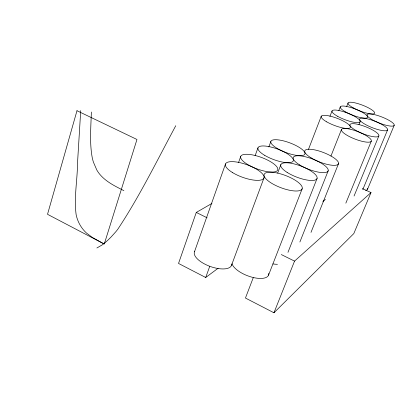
<?xml version="1.0" encoding="UTF-8"?>
<svg xmlns="http://www.w3.org/2000/svg" width="415" height="415" viewBox="0 0 415 415"><rect width="100%" height="100%" fill="white"/><g stroke="black" fill="none" stroke-linecap="round" stroke-linejoin="round"><path stroke-width="0.62" d="M91.367 112.034C90.916 127.166 89.469 142.537 92.213 157.539A43.949 37.786 68.3 0 0 93.432 162.187L96.799 169.994A28.365 24.21 68.1 0 0 99.808 174.336C106.141 181.91 115.256 186.252 123.878 190.646M80.718 110.623L77.522 163.002C77.444 180.151 73.829 197.499 76.132 214.622A28.931 24.21 64.2 0 0 86.533 233.085L92.312 237.416L102.687 243.211M211.951 203.423L196.279 212.433L178.528 263.447L205.7 277.495L218.134 268.24M194.49 251.765L225.511 163.92M238.578 162.436L240.752 156.377M205.7 277.495L209.674 266.523M255.095 155.75L257.969 147.849M268.842 146.931L270.855 141.468M231.544 265.206L264.013 177.807M277.687 173.039L280.882 164.553M253.249 277.687L245.452 298.043L273.957 312.775L353.819 233.567L371.015 192.565L362.331 188.576M308.475 149.364L321.226 116.304M329.925 116.382L332.036 110.961M268.531 275.166L302.162 188.799A20.319 6.526 20.7 0 0 275.705 172.723A20.319 6.526 20.7 0 0 271.623 183.259A20.319 6.526 20.7 0 0 302.162 188.799M338.848 110.509L340.264 106.894M287.974 252.33L317.065 178.492M346.618 106.645L348.04 103.05M330.963 156.045L341.441 129.589M299.884 242.012L328.187 170.804M273.957 312.775L294.541 261.113L371.015 192.565M310.996 232.379L338.526 163.655M358.959 124.604L360.168 121.595M345.845 203.153L371.269 141.219A16.009 3.989 21.2 0 0 350.499 129.288A16.009 3.989 21.2 0 0 347.391 135.492A16.009 3.989 21.2 0 0 371.269 141.219M354.057 196.025L378.843 135.975A15.537 3.751 21.3 0 0 358.565 124.49A15.537 3.751 21.3 0 0 355.759 130.362A15.537 3.751 21.3 0 0 378.843 135.975M362.798 189.556L387.558 129.936A14.997 3.481 21.3 0 0 367.866 118.96A14.997 3.481 21.3 0 0 365.387 124.469A14.997 3.481 21.3 0 0 387.558 129.936M367.534 189.24L394.193 125.346A14.582 3.289 21.3 0 0 374.952 114.748A14.582 3.289 21.3 0 0 372.706 119.982A14.582 3.289 21.3 0 0 394.193 125.346M175.763 125.735C157.083 160.465 139.725 196.108 117.933 229.038A31.628 11.542 -62.5 0 1 115.858 231.695L111.23 236.851A72.91 27.623 -63 0 1 106.204 241.68L103.605 243.854A37.983 14.017 -62.4 0 1 101.841 245.135L96.887 247.973M322.849 201.477L325.401 199.48M196.279 212.433L207.121 217.808M281.297 254.551L294.541 261.113M367.581 188.296A14.193 4.186 21.9 0 1 365.646 190.361M268.738 273.392A19.578 8.134 21.1 0 1 252.232 277.267A19.578 8.134 21.1 0 1 232.011 263.753M231.669 264.625A19.713 8.29 20 0 1 210.192 266.456A19.713 8.29 20 0 1 194.76 251.236M277.443 264.298A18.716 7.413 21.4 0 1 272.945 263.919M76.983 110.722L47.523 214.311L104.264 244.036L136.966 139.482L76.983 110.722M310.991 157.799A18.052 5.115 21.1 0 0 338.381 163.987A18.052 5.115 21.1 0 0 315.535 150.069A18.052 5.115 21.1 0 0 310.991 157.799M299.506 164.838A18.701 5.499 21 0 0 328.021 171.162A18.701 5.499 21 0 0 304.558 156.59A18.701 5.499 21 0 0 299.506 164.838M277.63 148.658A18.151 5.208 20.4 0 0 304.88 154.11A18.151 5.208 20.4 0 0 281.188 140.353A18.151 5.208 20.4 0 0 277.63 148.658M264.796 155.418A18.805 5.603 20.3 0 0 293.218 160.968A18.805 5.603 20.3 0 0 268.873 146.583A18.805 5.603 20.3 0 0 264.796 155.418M353.373 107.931A14.229 3.154 21 0 0 374.579 113.29A14.229 3.154 21 0 0 356.054 103.107A14.229 3.154 21 0 0 353.373 107.931M345.659 111.967A14.624 3.341 20.9 0 0 367.534 117.44A14.624 3.341 20.9 0 0 348.595 106.899A14.624 3.341 20.9 0 0 345.659 111.967M337.483 116.242A15.044 3.543 20.9 0 0 360.075 121.828A15.044 3.543 20.9 0 0 340.705 110.914A15.044 3.543 20.9 0 0 337.483 116.242M232.405 172.495A20.47 6.656 19.9 0 0 263.836 178.248A20.47 6.656 19.9 0 0 237.909 162.244A20.47 6.656 19.9 0 0 232.405 172.495M247.62 164.47A19.687 6.147 20.1 0 0 277.63 170.14A19.687 6.147 20.1 0 0 252.434 154.899A19.687 6.147 20.1 0 0 247.62 164.47M287.144 172.417A19.391 5.924 20.9 0 0 316.878 178.875A19.391 5.924 20.9 0 0 292.762 163.598A19.391 5.924 20.9 0 0 287.144 172.417M326.735 121.87A15.594 3.813 20.8 0 0 350.27 127.602A15.594 3.813 20.8 0 0 330.34 116.184A15.594 3.813 20.8 0 0 326.735 121.87"/></g></svg>
